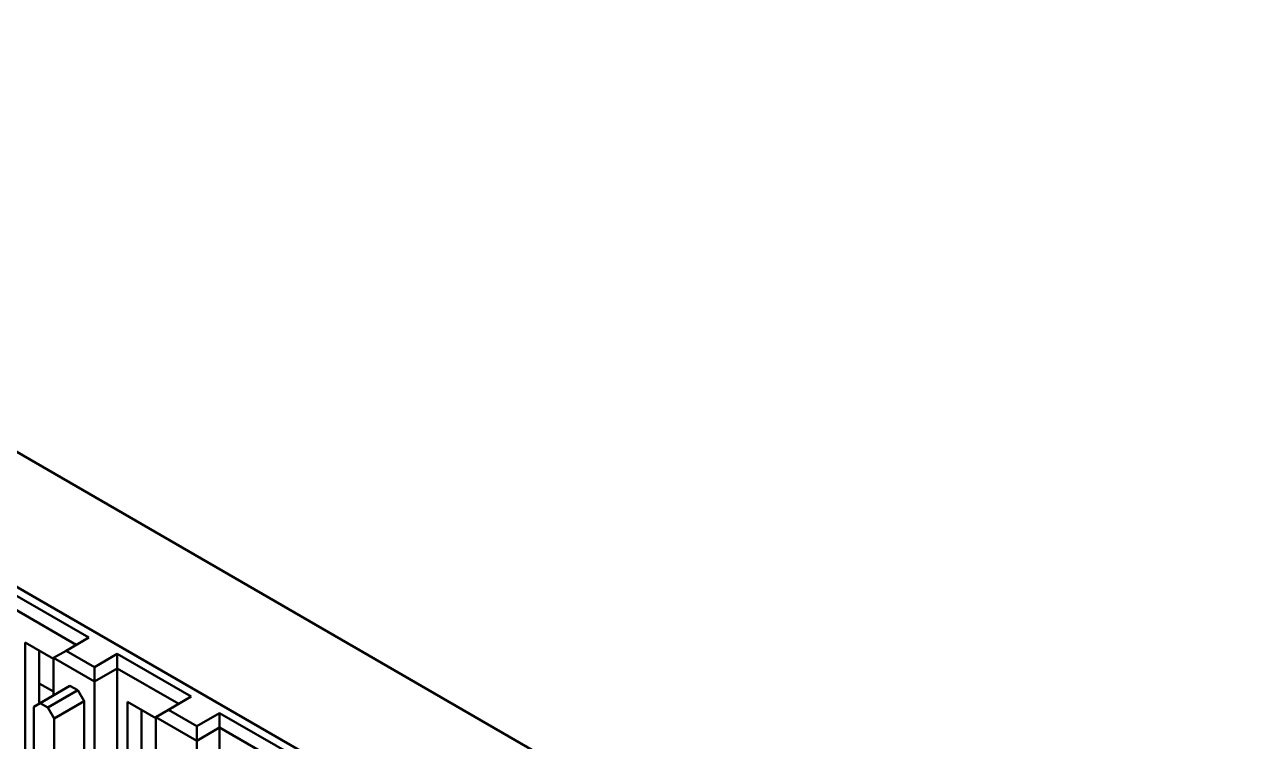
# Model space of a CAD drawing. Header units: millimetres. Extents: x 1021 to 2778, y -197 to 600.
# Drawn here: x 1664.9 to 1719.3, y 461.6 to 493.8 of the extents above; entities that cross this region are included whole.
import ezdxf

# ---------------------------------------------------------------- set-up
doc = ezdxf.new("R2010")
doc.units = ezdxf.units.MM
doc.header["$LTSCALE"] = 2
doc.layers.add('외형선(ISO)', color=7, linetype='Continuous', lineweight=50)

msp = doc.modelspace()

# ---------------------------------------------------------------- linework, layer by layer
at = {"layer": '외형선(ISO)'}
for p, q in [((1607.0537, 507.8347), (1769.6882, 413.9376)), ((1664.2586, 468.7653), (1682.5727, 458.1917)), ((1664.5061, 468.2142), (1667.8295, 466.2954)), ((1667.2638, 465.9688), (1664.5061, 467.561)), ((1664.9657, 466.0709), (1664.9657, 460.0288)), ((1664.9657, 466.0709), (1666.2385, 465.336)), ((1667.8295, 466.2954), (1666.8042, 465.7035)), ((1665.6021, 463.3356), (1665.6021, 465.7035)), ((1666.2385, 465.3769), (1666.8042, 465.7035)), ((1668.077, 464.3154), (1666.2385, 465.3769)), ((1666.2385, 465.3769), (1666.2385, 463.7031)), ((1666.8042, 465.7035), (1668.077, 464.9686)), ((1668.077, 464.9686), (1669.1023, 465.5606)), ((1669.1023, 465.5606), (1672.4257, 463.6418)), ((1669.1023, 464.9074), (1669.1023, 465.5606)), ((1668.077, 464.9686), (1668.077, 464.3154)), ((1669.1023, 464.9074), (1668.077, 464.3154)), ((1671.86, 463.3152), (1669.1023, 464.9074)), ((1669.1023, 464.9074), (1669.1023, 457.1098)), ((1665.6021, 464.2338), (1666.2385, 463.8663)), ((1668.077, 464.3154), (1668.077, 457.661)), ((1666.981, 464.1317), (1665.6375, 463.356)), ((1665.991, 463.1519), (1667.3345, 463.9276)), ((1667.3345, 463.9276), (1666.981, 464.1317)), ((1667.3345, 463.9276), (1667.6174, 463.4377)), ((1672.4257, 463.6418), (1671.4004, 463.0499)), ((1665.6375, 463.356), (1665.3546, 463.1927)), ((1665.3546, 460.2534), (1665.3546, 463.1927)), ((1665.6375, 463.356), (1665.991, 463.1519)), ((1666.2739, 462.662), (1665.991, 463.1519)), ((1667.6174, 463.4377), (1666.2739, 462.662)), ((1667.6174, 463.4377), (1667.6174, 457.9263)), ((1669.5619, 463.4173), (1669.5619, 457.3752)), ((1669.5619, 463.4173), (1670.8347, 462.6824)), ((1670.1983, 460.682), (1670.1983, 463.0499)), ((1670.8347, 462.7233), (1671.4004, 463.0499)), ((1671.4004, 463.0499), (1672.6732, 462.315)), ((1666.2739, 462.662), (1666.2739, 459.7226)), ((1672.6732, 461.6618), (1670.8347, 462.7233)), ((1670.8347, 462.7233), (1670.8347, 461.0494)), ((1672.6732, 462.315), (1673.6985, 462.907)), ((1673.6985, 462.907), (1677.0219, 460.9882)), ((1673.6985, 462.2538), (1673.6985, 462.907)), ((1672.6732, 462.315), (1672.6732, 461.6618)), ((1673.6985, 462.2538), (1672.6732, 461.6618)), ((1676.4562, 460.6616), (1673.6985, 462.2538)), ((1673.6985, 462.2538), (1673.6985, 454.4562)), ((1672.6732, 461.6618), (1672.6732, 455.0074))]:
    msp.add_line(p, q, dxfattribs=at)

doc.saveas('drawing.dxf')
